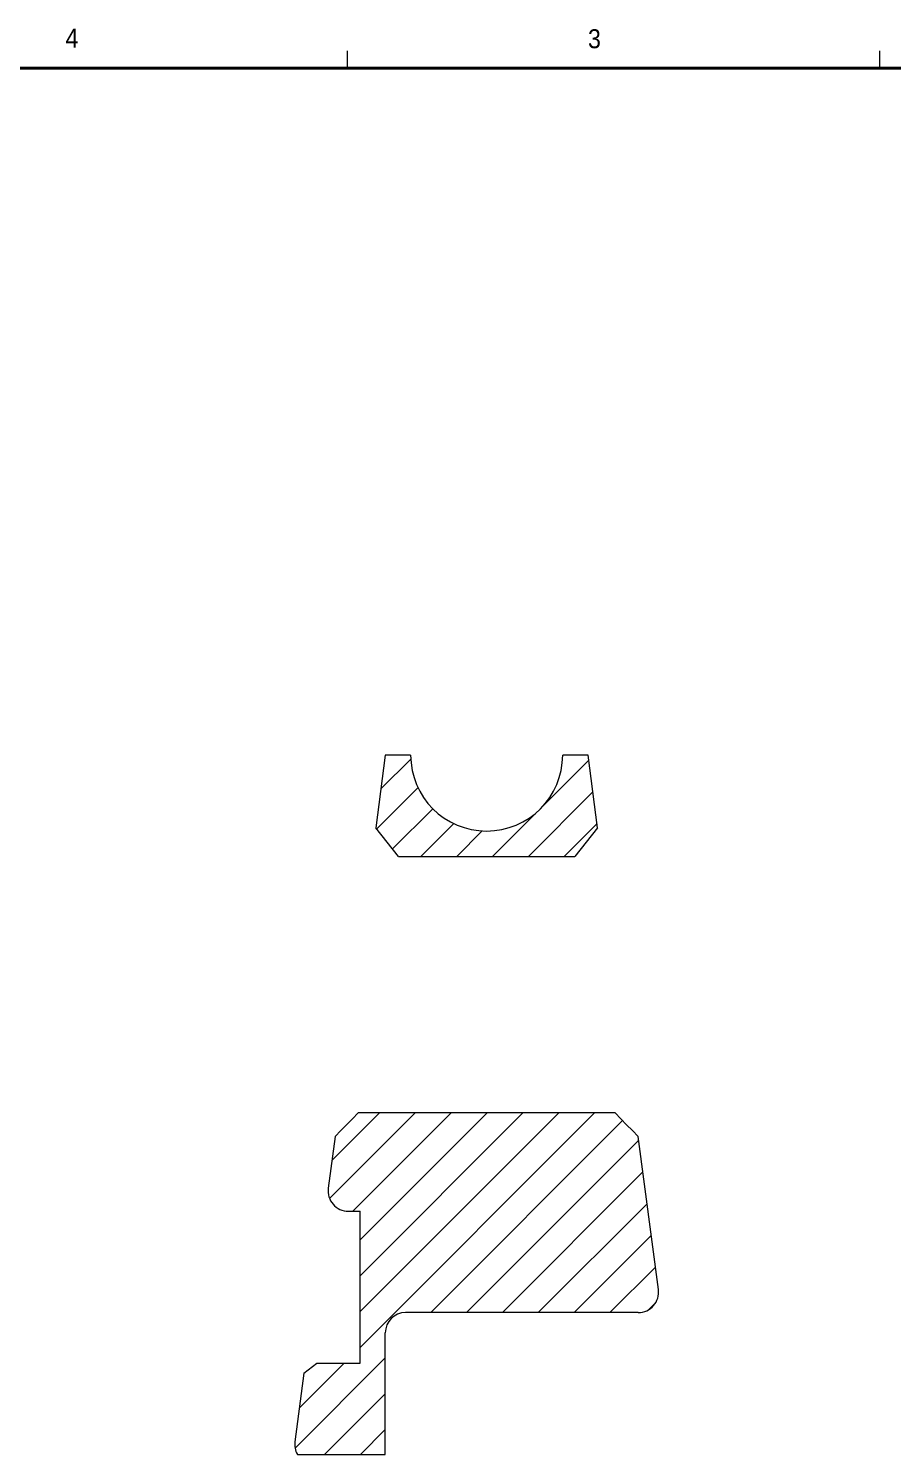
# Model space of a CAD drawing. Header units: inches. Extents: x 0 to 21.8, y -7.8 to 16.9.
# Drawn here: x 12.07 to 16.34, y 9.82 to 16.86 of the extents above; entities that cross this region are included whole.
import ezdxf

# ---------------------------------------------------------------- set-up
doc = ezdxf.new("R2010")
doc.units = ezdxf.units.IN
doc.header["$MEASUREMENT"] = 0
doc.linetypes.add('SLD-Solid', pattern=[0])
doc.layers.add('1', color=178, linetype='SLD-Solid', lineweight=15)
doc.layers.add('4', color=50, linetype='SLD-Solid', lineweight=15)
doc.layers.add('BORDER', color=161, linetype='SLD-Solid')
doc.styles.add('SLDTEXTSTYLE0', font='GOTHIC.TTF', dxfattribs={"width": 0.913})

msp = doc.modelspace()

# ---------------------------------------------------------------- hatches: boundary and pattern name
at = {"layer": '4', "true_color": 0xffff00}
h = msp.add_hatch(dxfattribs=at)
h.set_pattern_fill('ANSI31', color=2, style=0)
edge = h.paths.add_edge_path(flags=0)
edge.add_arc((14.3343, 13.2727), 0.375, 180, 360, ccw=False)
edge.add_line((13.9593, 13.2727), (13.8343, 13.2727))
edge.add_line((13.8343, 13.2727), (13.7871, 12.914))
edge.add_line((13.7871, 12.914), (13.9001, 12.7727))
edge.add_line((13.9001, 12.7727), (14.7685, 12.7727))
edge.add_line((14.7685, 12.7727), (14.8815, 12.914))
edge.add_line((14.8815, 12.914), (14.8343, 13.2727))
edge.add_line((14.8343, 13.2727), (14.7093, 13.2727))
h = msp.add_hatch(dxfattribs=at)
h.set_pattern_fill('ANSI31', color=2, style=0)
edge = h.paths.add_edge_path(flags=0)
edge.add_line((14.9677, 11.5076), (13.7009, 11.5076))
edge.add_spline(control_points=[(13.7009, 11.5076), (13.6818, 11.4882), (13.6628, 11.4688), (13.6437, 11.4494), (13.6342, 11.4397), (13.6247, 11.43), (13.6152, 11.4203), (13.6056, 11.4106), (13.5961, 11.4009), (13.5866, 11.3912)], knot_values=[0, 0, 0, 0, 0.002072, 0.002072, 0.002072, 0.003108, 0.003108, 0.003108, 0.004143, 0.004143, 0.004143, 0.004143], weights=[1, 1, 1, 1, 1, 1, 1, 1, 1, 1], degree=3, periodic=0)
edge.add_line((13.5866, 11.3912), (13.553, 11.1358))
edge.add_arc((13.6521, 11.1227), 0.1, 172.5, 270)
edge.add_line((13.6521, 11.0227), (13.7097, 11.0227))
edge.add_line((13.7097, 11.0227), (13.7097, 10.2727))
edge.add_line((13.7097, 10.2727), (13.4974, 10.2727))
edge.add_line((13.4974, 10.2727), (13.4328, 10.2231))
edge.add_line((13.4328, 10.2231), (13.3884, 9.8858))
edge.add_arc((13.4875, 9.8727), 0.1, 172.5, 210)
edge.add_line((13.4009, 9.8227), (13.8343, 9.8227))
edge.add_line((13.8343, 9.8227), (13.8343, 10.4227))
edge.add_arc((13.9343, 10.4227), 0.1, 90, 180, ccw=False)
edge.add_line((13.9343, 10.5227), (15.0823, 10.5227))
edge.add_arc((15.0823, 10.6227), 0.1, 270, 367.5)
edge.add_line((15.1815, 10.6358), (15.082, 11.3912))
edge.add_spline(control_points=[(15.082, 11.3912), (15.0725, 11.4009), (15.0629, 11.4106), (15.0534, 11.4203), (15.0439, 11.43), (15.0344, 11.4397), (15.0248, 11.4494), (15.0058, 11.4688), (14.9867, 11.4882), (14.9677, 11.5076)], knot_values=[0, 0, 0, 0, 0.001036, 0.001036, 0.001036, 0.002072, 0.002072, 0.002072, 0.004143, 0.004143, 0.004143, 0.004143], weights=[1, 1, 1, 1, 1, 1, 1, 1, 1, 1], degree=3, periodic=0)

# ---------------------------------------------------------------- linework, layer by layer
at = {"color": 7, "linetype": 'SLD-Solid', "lineweight": 0}
for p, q in [((13.6479, 16.6606), (13.6479, 16.7454)), ((16.2729, 16.6606), (16.2729, 16.7454))]:
    msp.add_line(p, q, dxfattribs=at)
at = {"layer": '1'}
for p, q in [((13.8343, 13.2727), (13.7871, 12.914)), ((13.9593, 13.2727), (13.8343, 13.2727)), ((14.8343, 13.2727), (14.7093, 13.2727)), ((14.8815, 12.914), (14.8343, 13.2727)), ((13.9001, 12.7727), (13.7871, 12.914)), ((14.8815, 12.914), (14.7685, 12.7727)), ((13.9001, 12.7727), (14.7685, 12.7727)), ((14.9677, 11.5076), (13.7009, 11.5076)), ((13.5866, 11.3912), (13.553, 11.1358)), ((15.1815, 10.6358), (15.082, 11.3912)), ((13.6521, 11.0227), (13.7097, 11.0227)), ((13.7097, 10.2727), (13.7097, 11.0227)), ((15.0823, 10.5227), (13.9343, 10.5227)), ((13.8343, 9.8227), (13.8343, 10.4227)), ((13.4328, 10.2231), (13.4974, 10.2727)), ((13.4974, 10.2727), (13.7097, 10.2727)), ((13.4328, 10.2231), (13.3884, 9.8858)), ((13.4009, 9.8227), (13.8343, 9.8227))]:
    msp.add_line(p, q, dxfattribs=at)
at = {"layer": '1', "flags": 128}
for points in [[(13.5866, 11.3912), (13.6152, 11.4203), (13.6437, 11.4494), (13.6723, 11.4785), (13.7009, 11.5076)], [(14.9677, 11.5076), (14.9963, 11.4785), (15.0248, 11.4494), (15.0534, 11.4203), (15.082, 11.3912)]]:
    msp.add_lwpolyline(points, dxfattribs=at)
at = {"layer": '1'}
for centre, radius, start, end in [((14.3343, 13.2727), 0.375, 180, 0), ((13.6521, 11.1227), 0.1, 172.5, 270), ((15.0823, 10.6227), 0.1, 270, 7.5), ((13.9343, 10.4227), 0.1, 90, 180), ((13.4875, 9.8727), 0.1, 172.5, 210)]:
    msp.add_arc(centre, radius, start, end, dxfattribs=at)
at = {"layer": 'BORDER', "lineweight": 40}
msp.add_line((0.5229, 16.6606), (21.5229, 16.6606), dxfattribs=at)

# ---------------------------------------------------------------- texts
at = {"layer": 'BORDER', "color": 7, "char_height": 0.0937, "attachment_point": 1, "style": 'SLDTEXTSTYLE0'}
for s, insert in [('4', (12.2572, 16.8561)), ('3', (14.8341, 16.8525))]:
    msp.add_mtext(s, dxfattribs=dict(at, insert=insert))

doc.saveas('drawing.dxf')
